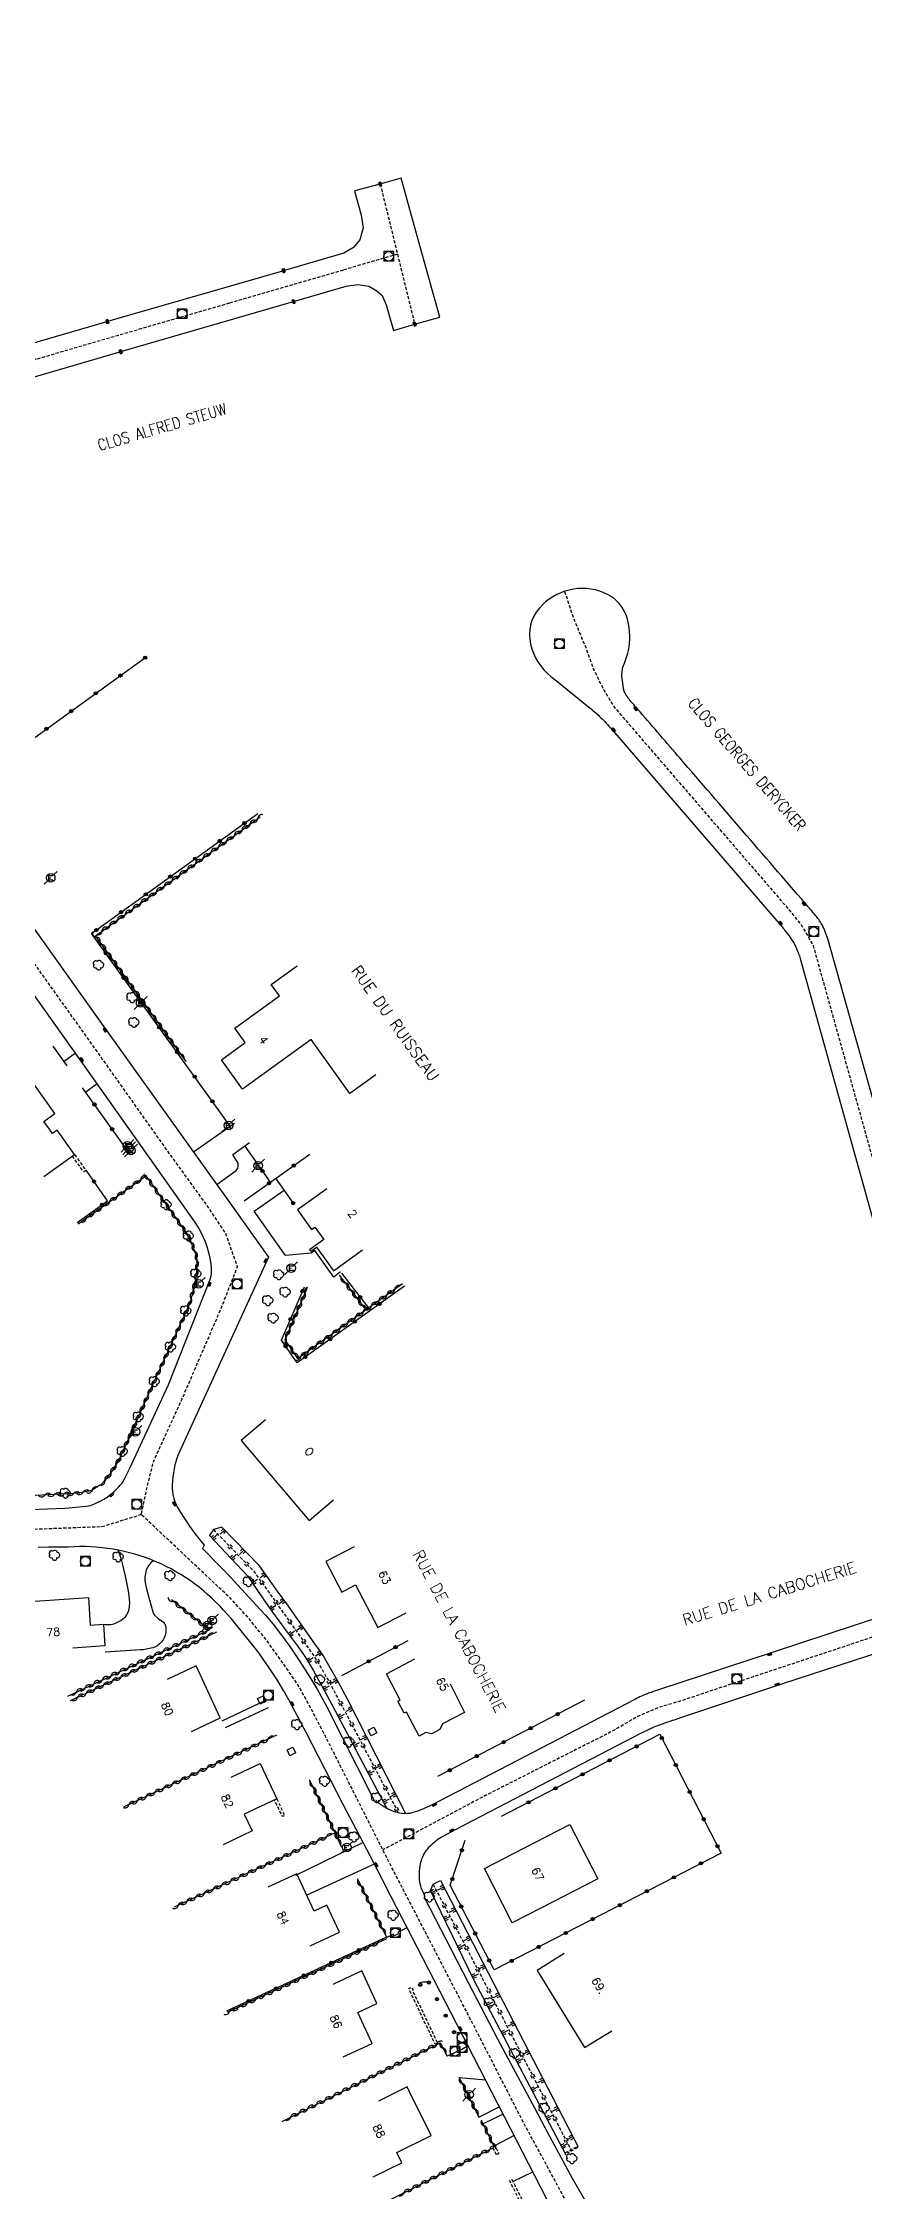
# Model space of a CAD drawing. Header units: millimetres. Extents: x 75999 to 76986, y 158000 to 158837.
# Drawn here: x 76207.5 to 76335.7, y 158300.4 to 158635.9 of the extents above; entities that cross this region are included whole.
import ezdxf
from ezdxf.enums import TextEntityAlignment as Align

# ---------------------------------------------------------------- set-up
doc = ezdxf.new("R2010")
doc.units = ezdxf.units.MM
doc.linetypes.add('DASHED', pattern=[0.75, 0.5, -0.25])
doc.layers.get('0').update_dxf_attribs({"linetype": 'CONTINUOUS'})
for name, color, linetype in [('W0001', 6, 'DASHED'), ('W0008', 7, 'CONTINUOUS'), ('W0100', 7, 'CONTINUOUS'), ('W0112', 1, 'DASHED'), ('W0211', 2, 'CONTINUOUS'), ('W0220', 5, 'DASHED'), ('W0300', 7, 'CONTINUOUS'), ('W0310', 3, 'CONTINUOUS'), ('W0322', 7, 'CONTINUOUS'), ('W0400', 7, 'CONTINUOUS'), ('W0420', 7, 'CONTINUOUS'), ('W0471', 7, 'CONTINUOUS'), ('W0989', 7, 'CONTINUOUS'), ('W0991', 7, 'CONTINUOUS')]:
    doc.layers.add(name, color=color, linetype=linetype)
doc.styles.get("Standard").update_dxf_attribs({"font": 'romans.shx', "width": 0.85})

# ---------------------------------------------------------------- blocks, each defined once
blk = doc.blocks.new('T400')
for p, q in [((-0.15, 0.3), (0.15, 0.3)), ((-0.15, -0.25), (-0.15, 0.3)), ((-0.15, 0.15), (0.15, 0.15)), ((-0.15, 0), (0.15, 0)), ((0.15, 0.3), (0.15, -0.25)), ((-0.15, -0.15), (0.15, -0.15)), ((-0.15, -0.25), (-0.15, -0.3)), ((-0.15, -0.3), (0.15, -0.3)), ((0.15, -0.3), (0.15, -0.25))]:
    blk.add_line(p, q)
blk = doc.blocks.new('T420')
for p, q in [((0.75, 0.75), (-0.75, 0.75)), ((-0.75, 0.75), (-0.75, -0.75)), ((0.75, 0.75), (0.75, -0.75)), ((0.75, -0.75), (-0.75, -0.75))]:
    blk.add_line(p, q)
blk.add_ellipse((0, 0), major_axis=(-0.53, 0.53), ratio=1, start_param=3.926991, end_param=10.210176)
blk = doc.blocks.new('t322o')
at = {"color": 0, "linetype": 'Continuous'}
for radius in [0.25, 0.15]:
    blk.add_circle((0, 0), radius, dxfattribs=at)
blk = doc.blocks.new('t112o')
at = {"color": 0, "linetype": 'Continuous'}
for p, q in [((-0.5, 0.5), (0.5, 0.5)), ((-0.5, -0.5), (-0.5, 0.5)), ((0.5, 0.5), (0.5, -0.5)), ((0.5, -0.5), (-0.5, -0.5))]:
    blk.add_line(p, q, dxfattribs=at)
blk = doc.blocks.new('T471')
for p, q in [((-0.333334, 0.333334), (-0.333334, -0.333334)), ((-0.333334, 0.333334), (0.333334, 0.333334)), ((-0.333334, 0), (0, 0)), ((0.500001, 0.500001), (1.000002, 1.000002)), ((-0.500001, -0.500001), (-1.000002, -1.000002)), ((-0.333334, -0.333334), (0.333334, -0.333334))]:
    blk.add_line(p, q)
blk.add_ellipse((0, 0), major_axis=(0.471405, 0.471405), ratio=1, start_param=5.4977871438, end_param=11.780972451)
blk = doc.blocks.new('T300')
for p, q in [((-0.8, 0.51), (-0.86, 0.34)), ((-0.86, 0.34), (-0.86, 0.17)), ((-0.86, 0.17), (-0.74, 0.06)), ((-0.69, 0.63), (-0.8, 0.51)), ((-0.8, -0.06), (-0.74, 0.06)), ((-0.74, 0.06), (-0.69, 0.11)), ((-0.57, 0.69), (-0.69, 0.63)), ((-0.46, 0.69), (-0.57, 0.69)), ((-0.29, 0.63), (-0.46, 0.69)), ((-0.29, 0.63), (-0.17, 0.74)), ((-0.23, 0.57), (-0.29, 0.63)), ((-0.17, 0.74), (-0.06, 0.8)), ((-0.06, 0.8), (0.06, 0.8)), ((0.06, 0.8), (0.23, 0.74)), ((0.23, 0.74), (0.34, 0.63)), ((0.34, 0.63), (0.4, 0.51)), ((0.46, 0.46), (0.34, 0.46)), ((0.4, 0.51), (0.4, 0.46)), ((0.57, 0.4), (0.46, 0.46)), ((0.57, 0.4), (0.69, 0.29)), ((0.69, 0.29), (0.74, 0.17)), ((0.74, 0.06), (0.69, -0.17)), ((0.74, 0.17), (0.74, 0.06)), ((-0.8, -0.17), (-0.8, -0.06)), ((-0.8, -0.23), (-0.8, -0.17)), ((-0.74, -0.34), (-0.8, -0.23)), ((-0.69, -0.4), (-0.74, -0.34)), ((-0.51, -0.46), (-0.69, -0.4)), ((-0.4, -0.46), (-0.51, -0.46)), ((-0.4, -0.46), (-0.34, -0.46)), ((-0.34, -0.46), (-0.34, -0.4)), ((-0.34, -0.51), (-0.34, -0.46)), ((-0.29, -0.63), (-0.34, -0.51)), ((-0.17, -0.74), (-0.29, -0.63)), ((-0.06, -0.8), (-0.17, -0.74)), ((0.06, -0.8), (-0.06, -0.8)), ((0.17, -0.74), (0.06, -0.8)), ((0.23, -0.69), (0.17, -0.74)), ((0.29, -0.46), (0.23, -0.46)), ((0.29, -0.63), (0.23, -0.69)), ((0.46, -0.4), (0.29, -0.46)), ((0.34, -0.51), (0.29, -0.63)), ((0.34, -0.51), (0.34, -0.46)), ((0.57, -0.34), (0.46, -0.4)), ((0.63, -0.29), (0.57, -0.34)), ((0.69, -0.17), (0.63, -0.29))]:
    blk.add_line(p, q)
blk = doc.blocks.new('t220o')
at = {"color": 0, "linetype": 'Continuous'}
for p, q in [((-0.25, 0.25), (0.25, 0.25)), ((-0.25, -0.25), (0.25, -0.25))]:
    blk.add_line(p, q, dxfattribs=at)
blk = doc.blocks.new('t211o')
at = {"color": 0, "linetype": 'Continuous'}
for p, q in [((-0.29, 0.5), (-0.29, 0)), ((0, 1), (0, 0)), ((0.29, 0.5), (0.29, 0))]:
    blk.add_line(p, q, dxfattribs=at)
blk = doc.blocks.new('t310o')
at = {"color": 0, "linetype": 'Continuous'}
for centre, start, end in [((-0.5, 0.38), 216.8699, 323.1304), ((0.5, -0.37), 36.8699, 143.1303)]:
    blk.add_arc(centre, 0.625, start, end, dxfattribs=at)

msp = doc.modelspace()

# ---------------------------------------------------------------- linework, layer by layer
at = {"layer": 'W0001'}
msp.add_line((76260.15, 158613.88), (76265.53, 158592.03), dxfattribs=at)
at = {"layer": 'W0001', "flags": 128}
for points in [[(76528.44, 158169.5), (76523.89, 158189.99), (76523.26, 158195.02), (76522.3, 158199.46), (76521.45, 158202.2), (76520.42, 158205.21), (76519.16, 158208.08), (76517.81, 158210.69), (76515.97, 158213.38), (76513.27, 158216.53), (76506.66, 158222.95), (76493.11, 158235.84), (76484.21, 158244.65), (76472.57, 158255.47), (76457.85, 158268.76), (76444.45, 158280.8), (76439.51, 158284.89), (76436.05, 158287.4), (76431.82, 158289.47), (76428.05, 158290.91), (76424.41, 158292.08), (76420.14, 158292.84), (76416.23, 158293.33), (76412.9, 158293.65), (76409.84, 158293.69), (76405.93, 158293.29), (76402.07, 158292.66), (76396.67, 158291.22), (76388.61, 158288.9), (76380.64, 158286.43), (76371.46, 158283.59), (76363.81, 158281.5), (76356.03, 158279.59), (76349.09, 158278.14), (76342.56, 158276.89), (76335.48, 158275.72), (76327.75, 158274.65), (76322.55, 158274.09), (76318.54, 158273.99), (76314.81, 158274.37), (76310.85, 158275.16), (76307.36, 158276.51), (76303.68, 158278.79), (76300.32, 158281.82), (76297.57, 158284.89), (76295.15, 158288.43), (76292.82, 158292.02), (76290.21, 158296.95), (76282.59, 158311.01), (76274.21, 158327.35), (76261.8, 158351.28), (76251.35, 158371.95), (76249.25, 158375.96), (76247.3, 158379.5), (76245.15, 158382.62), (76242.59, 158386.21), (76239.75, 158389.74), (76236.76, 158393.01), (76222.85, 158406.08), (76223.71, 158410.22), (76224.72, 158414.27), (76229.19, 158424.11), (76235.25, 158438.15), (76237.86, 158444.82), (76236.01, 158450.04), (76232.69, 158454.96), (76227.26, 158462.45), (76215.68, 158478.79), (76193.57, 158509.78), (76175.93, 158534.62), (76173.11, 158537.44), (76170.83, 158540.13), (76166.92, 158545.6), (76133.83, 158591.92), (76104.56, 158632.94), (76098.5, 158651.21), (76088.8, 158680.02)], [(76288.93, 158550.28), (76290.34, 158546.1), (76292.24, 158541.5), (76293.42, 158538.22), (76295.05, 158534.9), (76296.75, 158532.13), (76301.91, 158526.16), (76322.74, 158502.01), (76324.36, 158500.13), (76325.89, 158498.21), (76326.95, 158496.38), (76327.79, 158494.93), (76328.08, 158493.81), (76328.43, 158492.56), (76329.79, 158487.7), (76342.38, 158442.52), (76356.01, 158393.12)], [(76222.85, 158406.08), (76216.69, 158404.17), (76201.36, 158403.6), (76187.6, 158402.72), (76168.74, 158401.33), (76162.5, 158400.86), (76155.22, 158399.81), (76147.69, 158398.46), (76140.11, 158396.78), (76134.21, 158395.3), (76127.43, 158393.32), (76118.21, 158390.46), (76107.53, 158387.02), (76089.87, 158380.9), (76057.37, 158369.75), (76040.18, 158363.51), (76030.88, 158359.89), (76021.62, 158355.89), (76009.63, 158350.59), (76000, 158346.34)], [(76365.52, 158396.2), (76343.38, 158389.05), (76306.84, 158376.9), (76303.57, 158375.94), (76300.35, 158374.54), (76296.47, 158372.29), (76276.61, 158362.22), (76260.57, 158353.72)]]:
    msp.add_lwpolyline(points, dxfattribs=at)
at = {"layer": 'W0001'}
msp.add_lwpolyline([(76262.84, 158602.95), (76254.36, 158600.46), (76236.59, 158595.29), (76206.43, 158586.53), (76199.48, 158584.51), (76195.68, 158583.16), (76191.63, 158580.6), (76166.88, 158563.02), (76162.91, 158560.29), (76161.04, 158558.33)], dxfattribs=at)
at = {"layer": 'W0008'}
msp.add_lwpolyline([(76204.16, 158583.23), (76219.31, 158587.64), (76219.62, 158587.73), (76246.62, 158595.56), (76254.82, 158597.97), (76256.64, 158598.21), (76258.37, 158597.94), (76259.6, 158597.24), (76260.43, 158596.47), (76261.07, 158595.05), (76262.22, 158591.02), (76265.2, 158591.91), (76265.53, 158592.03), (76269.48, 158593.13), (76266.66, 158603.17), (76263.41, 158614.81), (76260.48, 158613.97), (76260.15, 158613.88), (76256.15, 158612.84), (76257.16, 158609.04), (76257.5, 158607.04), (76256.96, 158605.18), (76256, 158603.97), (76254.45, 158603.13), (76245.38, 158600.46), (76245.23, 158600.42), (76217.54, 158592.41), (76217.23, 158592.33), (76208.12, 158589.66), (76197.89, 158586.69)], dxfattribs=at)
at = {"layer": 'W0008', "flags": 128}
for points in [[(76340.86, 158457.55), (76330.05, 158496, 0.029276), (76329.66, 158497.13, 0.030163), (76329.15, 158498.19, 0.021785), (76328.63, 158499.02, 0.026712), (76328.14, 158499.66, 0.001424), (76326.53, 158501.54, 0.000118), (76306.98, 158524.21, 0.000163), (76300.73, 158531.45, -0.000643), (76299.15, 158533.28, -0.020678), (76298.83, 158533.68, -0.018223), (76298.52, 158534.15, -0.050996), (76298.26, 158534.68, -0.057924), (76298.14, 158535.18), (76297.91, 158537.1, -0.046274), (76297.91, 158537.29, -0.010645), (76297.98, 158538.09, -0.059851), (76298.06, 158538.46), (76298.32, 158539.05), (76298.8, 158540.61), (76298.93, 158541.04, 0.105213), (76298.82, 158545.75, 0.242041), (76295.1, 158550.08, 0.322955), (76284.98, 158547.63, 0.238577), (76283.62, 158542.06, 0.167583), (76286.79, 158537), (76287.66, 158536.31), (76292.68, 158532.26, -0.009471), (76293.6, 158531.49, -0.010268), (76294.42, 158530.75, -0.013654), (76295.22, 158529.95, -0.01188), (76296.09, 158528.98), (76322.76, 158498.06, -0.012762), (76323.31, 158497.39, -0.008468), (76324.1, 158496.34, -0.029588), (76324.78, 158495.28, -0.031498), (76325.28, 158494.21, -0.008688), (76325.61, 158493.36, -0.019159), (76325.74, 158492.96), (76337.79, 158449.58)], [(76347.3, 158393.07), (76321.36, 158384.54), (76303.78, 158378.77, 0.004755), (76302.46, 158378.32, 0.008114), (76301.69, 158378.04, 0.016643), (76300.97, 158377.73, 0.010987), (76299.9, 158377.21), (76268.27, 158360.77, -0.019804), (76267.02, 158360.19, -0.016275), (76265.46, 158359.59, -0.091695), (76264.03, 158359.37, -0.077097), (76262.34, 158359.68, -0.032821), (76261.4, 158360.08, -0.027829), (76260.36, 158360.69, -0.036207), (76259.99, 158360.98, -0.022728), (76259.44, 158361.5)], [(76267.13, 158346.55, -0.052107), (76266.49, 158348.1, -0.066159), (76266.29, 158349.4, -0.038106), (76266.39, 158351.28, -0.066026), (76266.67, 158352.34, -0.08921), (76267.97, 158354.35, -0.084863), (76269.97, 158355.87), (76272.03, 158356.95), (76300.98, 158371.99, -0.007456), (76302.26, 158372.63, -0.013857), (76302.96, 158372.94, -0.014328), (76303.83, 158373.27, -0.003877), (76307.09, 158374.38), (76323.02, 158379.68), (76347.48, 158387.65), (76366.18, 158393.71)]]:
    msp.add_lwpolyline(points, format="xyb", dxfattribs=at)
for points in [[(76192.23, 158517.03), (76216.38, 158483.17), (76233.62, 158459.02), (76237.18, 158454.03), (76242.72, 158446.31), (76234.08, 158427.38), (76228.76, 158415.79), (76228.56, 158415.32), (76228.38, 158414.84), (76228.22, 158414.35), (76228.09, 158413.86), (76227.95, 158413.23), (76227.84, 158412.59), (76227.75, 158411.95), (76227.69, 158411.31), (76227.66, 158410.74), (76227.67, 158410.17), (76227.72, 158409.6), (76227.81, 158409.03), (76227.91, 158408.58), (76228.05, 158408.13), (76228.23, 158407.7), (76228.44, 158407.28), (76228.91, 158406.5), (76230.25, 158404.44), (76230.71, 158403.77), (76231.2, 158403.11), (76232.65, 158401.3), (76232.38, 158400.77), (76235.3, 158397.83), (76236.71, 158396.36), (76241.46, 158391.22), (76242.23, 158390.37), (76243.43, 158388.95), (76244.57, 158387.47), (76246.02, 158385.47), (76247.41, 158383.43), (76248.89, 158381.13), (76250.31, 158378.8), (76251.1, 158377.44), (76251.83, 158376.05), (76258.94, 158361.95), (76259.21, 158361.45)], [(76217.51, 158408.82), (76218.1, 158409.28), (76218.53, 158409.63), (76218.93, 158410.01), (76219.32, 158410.4), (76219.56, 158410.67), (76219.79, 158410.96), (76219.99, 158411.27), (76220.17, 158411.59), (76220.96, 158413.11), (76221.07, 158413.34), (76227.04, 158426.26), (76233.55, 158442.69), (76233.66, 158443.03), (76233.74, 158443.37), (76233.79, 158443.72), (76233.81, 158444.07), (76233.79, 158444.66), (76233.74, 158445.25), (76233.66, 158445.84), (76233.54, 158446.41), (76233.34, 158447.18), (76233.11, 158447.93), (76232.84, 158448.67), (76232.54, 158449.39), (76232.19, 158450.12), (76231.8, 158450.83), (76231.39, 158451.52), (76230.94, 158452.19), (76224.79, 158460.88), (76213.73, 158476.53), (76197.77, 158498.86)], [(76212.58, 158478.13), (76210.8, 158476.84)], [(76215.97, 158473.36), (76214.15, 158472.06)], [(76237.37, 158467.17), (76231.01, 158462.67)], [(76234.64, 158457.62), (76237.45, 158459.66), (76237.65, 158459.83), (76237.82, 158460.03), (76237.92, 158460.21), (76237.98, 158460.41), (76237.99, 158460.63), (76237.95, 158460.85), (76237.84, 158461.17), (76237.67, 158461.46), (76237.11, 158462.31), (76239.75, 158464.19)], [(76253.97, 158443.99), (76252.89, 158443.16), (76249.95, 158447.35), (76249.38, 158446.9), (76245.37, 158446.57), (76240.48, 158453.46), (76245.13, 158456.75)], [(76202.84, 158406.77), (76210.87, 158407.08), (76211.59, 158407.13), (76214.21, 158407.39), (76214.52, 158407.43), (76214.84, 158407.5), (76215.14, 158407.59), (76215.44, 158407.71), (76215.97, 158407.95), (76216.5, 158408.22), (76217.01, 158408.51), (76217.51, 158408.82)], [(76287.16, 158297.22), (76273.82, 158323.19), (76265.99, 158338.42), (76261.87, 158346.38), (76259.08, 158351.82), (76254.37, 158360.83), (76248.58, 158372.05), (76247.81, 158373.52), (76245.87, 158377.13), (76245.03, 158378.63), (76244.14, 158380.1), (76242.93, 158381.99), (76241.68, 158383.84), (76241.04, 158384.7), (76237.56, 158389.03), (76236.92, 158389.79), (76236.24, 158390.51), (76235.67, 158391.17), (76235.08, 158391.81), (76234.47, 158392.43), (76233.84, 158393.04), (76233.2, 158393.63), (76232.53, 158394.19), (76231.86, 158394.74), (76231.16, 158395.27), (76230.45, 158395.78), (76229.73, 158396.26), (76228.99, 158396.73), (76228.24, 158397.17), (76227.48, 158397.59), (76226.7, 158397.99), (76225.92, 158398.37), (76225.12, 158398.72), (76224.31, 158399.05), (76223.49, 158399.36), (76222.67, 158399.64), (76221.84, 158399.89), (76221, 158400.13), (76220.15, 158400.33), (76219.3, 158400.52), (76218.44, 158400.67), (76217.58, 158400.81), (76216.71, 158400.91), (76215.84, 158401), (76214.97, 158401.05), (76214.1, 158401.08), (76213.23, 158401.09), (76212.36, 158401.07), (76211.49, 158401.02), (76211.49, 158401.02), (76209.91, 158401.02), (76208.32, 158400.99), (76206.74, 158400.95)], [(76216.91, 158388.97), (76217.21, 158388.93), (76217.5, 158388.91), (76217.79, 158388.91), (76218.09, 158388.93), (76218.33, 158388.97), (76218.57, 158389.03), (76218.8, 158389.11), (76219.02, 158389.21), (76219.34, 158389.38), (76219.64, 158389.57), (76219.94, 158389.78), (76220.22, 158390.01), (76220.36, 158390.14), (76220.49, 158390.29), (76220.59, 158390.45), (76220.68, 158390.62), (76220.87, 158391.13), (76220.98, 158391.66), (76221.03, 158392.28), (76221.01, 158392.9), (76220.9, 158393.8), (76220.74, 158394.69), (76220.38, 158396.47), (76219.97, 158398.23), (76219.74, 158399.05), (76219.24, 158400.56)], [(76224.69, 158398.86), (76224.29, 158398.5), (76223.94, 158398.09), (76223.75, 158397.77), (76223.62, 158397.43), (76223.49, 158396.86), (76223.4, 158396.3), (76223.39, 158396.03), (76223.41, 158395.77), (76223.49, 158395.24), (76223.6, 158394.71), (76223.84, 158393.73), (76224.1, 158392.75), (76224.65, 158390.9), (76224.8, 158390.56), (76224.92, 158390.39), (76225.35, 158389.94), (76225.58, 158389.75), (76225.83, 158389.6), (76226.09, 158389.46), (76226.32, 158389.27), (76226.43, 158389.15), (76226.52, 158389.01), (76226.59, 158388.86), (76226.63, 158388.71), (76226.67, 158388.45), (76226.69, 158388.2), (76226.69, 158387.94), (76226.66, 158387.69), (76226.57, 158387.26), (76226.42, 158386.85), (76226.24, 158386.52), (76226.01, 158386.22), (76225.65, 158385.87), (76225.25, 158385.56), (76224.96, 158385.39), (76224.65, 158385.28), (76224.12, 158385.15), (76223.58, 158385.05), (76223.15, 158384.98), (76222.72, 158384.94), (76217.2, 158384.6)], [(76242.24, 158377.03), (76235.42, 158373.83)], [(76242.65, 158375.93), (76235.92, 158372.77)], [(76257.5, 158354.85), (76246.94, 158349.74)], [(76259.21, 158351.49), (76248.68, 158346.62)], [(76267, 158346.35), (76273.91, 158333.03), (76278.45, 158324.22), (76279.71, 158321.85), (76284.25, 158313.41), (76285.87, 158310.38), (76289.81, 158303), (76290.11, 158302.45), (76293.07, 158297.28)], [(76264.32, 158341.53), (76262.97, 158340.86), (76263.03, 158340.59), (76262.35, 158340.27), (76262.19, 158340.53), (76261.16, 158340.02)], [(76267.66, 158332.98), (76267.45, 158333.04), (76267.23, 158333.07), (76267.02, 158333.07), (76266.8, 158333.05), (76266.52, 158332.99), (76266.25, 158332.88)], [(76273.87, 158323.1), (76272.99, 158322.6), (76270.61, 158321.51)], [(76272.49, 158318.19), (76276.64, 158317.78)], [(76278.77, 158313.56), (76275.58, 158311.98)], [(76279.35, 158312.42), (76276.24, 158310.91)], [(76278.05, 158307.53), (76281.11, 158309.15)], [(76280.87, 158301.91), (76283.98, 158303.42)]]:
    msp.add_lwpolyline(points, dxfattribs=at)
at = {"layer": 'W0100', "flags": 128}
for points in [[(76259.49, 158474.76), (76255.43, 158471.85), (76249.38, 158480.27), (76238.64, 158472.55), (76235.37, 158477.1), (76239.08, 158479.8), (76237.44, 158482.07), (76237.44, 158482.07), (76244.42, 158487.11), (76243.13, 158488.89), (76247.19, 158491.82)], [(76207.61, 158458.89), (76212.42, 158462.31), (76209.71, 158466.11), (76208.98, 158465.59), (76208.5, 158466.27), (76207.63, 158467.49), (76209.35, 158468.71), (76206.27, 158473.04), (76202.19, 158470.15)], [(76251.81, 158456.96), (76247.24, 158453.69), (76249.42, 158450.64), (76249.93, 158450.99), (76251.33, 158449.03), (76249.13, 158447.45), (76249.3, 158447.21), (76250.19, 158447.85), (76251.27, 158446.34), (76252.84, 158444.16), (76257.4, 158447.42)], [(76242.25, 158420.9), (76238.44, 158417.67), (76249.04, 158405.14), (76252.86, 158408.37)], [(76256.08, 158401.06), (76251.65, 158398.74), (76254.15, 158393.97), (76256.3, 158395.1), (76259.79, 158388.44), (76264.22, 158390.76)], [(76201.23, 158387.23), (76200.9, 158392.21), (76214.57, 158393.13), (76214.57, 158393.13), (76214.87, 158388.83), (76216.91, 158388.97), (76217.15, 158385.57), (76212.16, 158385.23)], [(76230.66, 158372.22), (76235.18, 158374.35), (76235.18, 158374.35), (76231.38, 158382.44), (76226.86, 158380.32)], [(76271.07, 158379.65), (76273.33, 158375.19), (76269.86, 158373.39), (76269.48, 158372.51), (76268.23, 158371.85), (76267.28, 158372.05), (76266.22, 158371.5), (76264.27, 158375.24), (76263.91, 158375.07), (76262.91, 158376.92), (76263.29, 158377.11), (76261.15, 158381.22), (76265.58, 158383.54)], [(76236.87, 158365.05), (76241.38, 158367.19), (76243.98, 158361.71), (76243.98, 158361.71), (76238.89, 158359.3), (76240.13, 158356.68), (76235.61, 158354.53)], [(76280.88, 158353.08), (76289.77, 158357.69), (76294.14, 158349.21), (76285.22, 158344.6)], [(76285.22, 158344.6), (76280.78, 158342.32), (76276.43, 158350.79), (76280.88, 158353.08)], [(76249.23, 158338.74), (76253.77, 158340.84), (76251.81, 158345.08), (76249.83, 158344.16), (76247.13, 158349.99), (76242.59, 158347.89)], [(76288.9, 158337.51), (76284.64, 158334.89), (76292.06, 158322.84), (76296.32, 158325.46)], [(76254.38, 158321.38), (76258.91, 158323.5), (76256.65, 158328.33), (76259.64, 158329.74), (76257.27, 158334.82), (76252.74, 158332.7)], [(76259.05, 158302.63), (76263.53, 158304.86), (76262.75, 158306.43), (76268.12, 158309.1), (76268.12, 158309.1), (76266.74, 158311.87), (76265.11, 158315.15), (76264.34, 158316.71), (76259.86, 158314.48)]]:
    msp.add_lwpolyline(points, dxfattribs=at)
at = {"layer": 'W0112', "flags": 128}
for points in [[(76212.42, 158462.31), (76214.17, 158459.84), (76213.84, 158459.61), (76212.09, 158462.07)], [(76243.98, 158361.71), (76245.22, 158359.08), (76244.86, 158358.91), (76243.62, 158361.54)]]:
    msp.add_lwpolyline(points, dxfattribs=at)
for points in [[(76264.66, 158331.97), (76264.6, 158332.08), (76265.06, 158332.29), (76265.28, 158331.82), (76265.19, 158331.78), (76269.1, 158323.54), (76268.74, 158323.37), (76264.66, 158331.97), (76264.66, 158331.97)], [(76278.33, 158306.09), (76277.69, 158307.34), (76278.05, 158307.53), (76278.69, 158306.28)], [(76290.79, 158307.31), (76289.39, 158306.54), (76289.46, 158306.41), (76290.87, 158307.18)], [(76285.56, 158291.61), (76280.37, 158302.04), (76280.73, 158302.22), (76285.92, 158291.79)]]:
    msp.add_lwpolyline(points, close=True, dxfattribs=at)
at = {"layer": 'W0211', "flags": 128}
for points in [[(76264.15, 158359.36), (76255.02, 158377.25), (76253.51, 158380.06), (76251.94, 158382.86), (76251.22, 158384.06), (76250.45, 158385.23), (76250.22, 158385.55), (76245.56, 158392.14), (76244.13, 158394.14), (76241.29, 158398.1), (76235.43, 158404.14), (76234.1, 158403.74), (76233.49, 158402.82), (76239.42, 158396.52), (76241.98, 158392.77), (76243.33, 158390.86), (76245.33, 158388.12), (76247.35, 158385.41), (76247.83, 158384.75), (76248.28, 158384.08), (76248.99, 158382.94), (76249.67, 158381.78), (76251.14, 158379.12), (76252.58, 158376.45), (76261.18, 158360.2)], [(76289.19, 158306.04), (76274.82, 158333.34), (76267.99, 158347.38), (76268.41, 158348.34), (76269.58, 158348.91), (76275.44, 158337.53), (76291, 158307.46), (76290.87, 158307.18)], [(76289.39, 158306.54), (76289, 158306.39)]]:
    msp.add_lwpolyline(points, dxfattribs=at)
at = {"layer": 'W0220', "flags": 128}
for points in [[(76234.1, 158403.74), (76240.34, 158397.31), (76243.13, 158393.42), (76244.55, 158391.42), (76249.21, 158384.83), (76249.42, 158384.53), (76250.17, 158383.4), (76250.87, 158382.24), (76252.43, 158379.47), (76253.93, 158376.67), (76262.98, 158359.5)], [(76268.41, 158348.34), (76276.08, 158333.68), (76289.98, 158306.77)]]:
    msp.add_lwpolyline(points, dxfattribs=at)
at = {"layer": 'W0310', "flags": 128}
for points in [[(76229.82, 158476.83), (76215.67, 158496.49), (76241.42, 158515.09)], [(76212.99, 158451.49), (76223.53, 158458.98), (76229.35, 158450.78), (76229.91, 158449.93), (76230.4, 158449.04), (76230.85, 158448.08), (76231.22, 158447.1), (76231.35, 158446.66), (76231.44, 158446.22), (76231.5, 158445.76), (76231.53, 158445.31), (76231.52, 158444.66), (76231.48, 158444.02), (76231.4, 158443.37), (76231.29, 158442.74), (76230.93, 158441.13), (76230.5, 158439.53), (76230.19, 158438.6), (76229.81, 158437.69), (76224.61, 158426.33), (76219.41, 158414.79), (76219.32, 158414.63), (76218.27, 158412.93), (76217.99, 158412.5), (76217.67, 158412.08), (76217.13, 158411.42), (76216.56, 158410.78)], [(76253.72, 158443.5), (76257.9, 158438.06)], [(76263.63, 158442.15), (76247.3, 158430.48), (76245.28, 158433.39), (76248.76, 158441.44)], [(76216.45, 158410.75), (76215.9, 158410.35), (76215.32, 158410), (76215, 158409.85), (76214.66, 158409.75), (76212.9, 158409.42), (76212.29, 158409.36), (76200.28, 158408.77)], [(76211.34, 158377.75), (76233.42, 158388.11), (76227.55, 158392.75)], [(76234.6, 158387.74), (76211.72, 158377)], [(76243.97, 158371.61), (76220.08, 158360.4)], [(76254.18, 158354.07), (76253.1, 158356.38), (76249.12, 158364.65)], [(76253.1, 158356.38), (76227.97, 158344.75)], [(76261.16, 158340.08), (76256.6, 158349.17)], [(76261.12, 158339.83), (76236.25, 158328.32)], [(76244.82, 158311.31), (76269.51, 158323.59), (76270.61, 158321.51)], [(76275.64, 158311.85), (76272.49, 158318.19)], [(76253.15, 158294.79), (76277.99, 158307.31), (76275.98, 158311.45)]]:
    msp.add_lwpolyline(points, dxfattribs=at)
at = {"layer": 'W0322', "flags": 128}
for points in [[(76179.19, 158538.92), (76193.71, 158518.46), (76223.54, 158540)], [(76236.73, 158466.78), (76215.08, 158496.86), (76241.05, 158515.61)], [(76211.28, 158476.19), (76209.05, 158479.27)], [(76221.04, 158462.43), (76213.67, 158472.73)], [(76239.02, 158463.64), (76242.98, 158457.99)], [(76212.82, 158451.72), (76217.56, 158455.09), (76214.22, 158459.87)], [(76238.92, 158455.07), (76249.16, 158462.39)], [(76243.81, 158458.61), (76246.68, 158454.57)], [(76254.12, 158443.8), (76258.62, 158437.96)], [(76263.92, 158441.75), (76247.18, 158429.78), (76244.71, 158433.34), (76248.3, 158441.64)], [(76254.13, 158380.97), (76264.53, 158386.4)], [(76292.08, 158377.12), (76269.11, 158365.16)], [(76279.1, 158358.96), (76303.84, 158371.77), (76313.39, 158353.23), (76277.93, 158334.97), (76271.09, 158348.19), (76273.44, 158355.24)], [(76261.14, 158340.08), (76236.15, 158328.52)]]:
    msp.add_lwpolyline(points, dxfattribs=at)

# ---------------------------------------------------------------- block references
at = {"layer": 'W0112'}
for p, rotation in [((76241.65, 158377.13), 114.3467708133742), ((76258.94, 158372.19), 27.20556665812417), ((76246.27, 158369.1), 116.030369621815)]:
    msp.add_blockref('t112o', p, dxfattribs=dict(at, rotation=rotation))
at = {"layer": 'W0211'}
for p, rotation in [((76233.97, 158402.31), 313.298256464095), ((76235.86, 158403.7), 134.144024591289), ((76236.92, 158399.18), 313.298256463581), ((76238.91, 158400.56), 134.1440245917009), ((76240.18, 158395.41), 304.2742115569424), ((76242.21, 158396.82), 125.6443065887611), ((76245.12, 158392.75), 125.4437709383456), ((76243.02, 158391.29), 305.2665336724129), ((76248.01, 158388.67), 125.296525117215), ((76245.98, 158387.26), 306.6443101229026), ((76248.85, 158383.17), 302.0030807414574), ((76250.88, 158384.57), 123.4374957680429), ((76251.31, 158378.81), 298.2792088911534), ((76253.4, 158380.26), 119.3184381111101), ((76255.74, 158375.84), 117.0236221608461), ((76253.66, 158374.4), 297.898675786058), ((76256, 158369.98), 297.8986757852729), ((76258.02, 158371.39), 117.023622161448), ((76258.34, 158365.57), 297.8986757859387), ((76260.29, 158366.93), 117.0236221607555), ((76262.56, 158362.48), 117.0236221614295), ((76260.68, 158361.15), 297.8986757854487), ((76268.16, 158347.03), 295.9571569010562), ((76270.08, 158347.95), 117.2587660519928), ((76270.18, 158342.88), 295.9571569016006), ((76271.87, 158344.47), 117.2587660517009), ((76272.36, 158338.39), 295.9571569023327), ((76274.16, 158340.02), 117.258766051703), ((76276.45, 158335.58), 117.3572893009518), ((76274.55, 158333.89), 295.95715690141), ((76276.86, 158329.46), 297.7576929409851), ((76278.75, 158331.14), 117.3572893017011), ((76279.19, 158325.03), 297.7576929413112), ((76281.05, 158326.7), 117.3572893016837), ((76283.35, 158322.26), 117.3572893016664), ((76281.52, 158320.61), 297.7576929413249), ((76283.85, 158316.18), 297.7576929407204), ((76285.64, 158317.82), 117.3572893013335), ((76286.18, 158311.76), 297.7576929407151), ((76287.94, 158313.38), 117.3572893013168), ((76290.24, 158308.94), 117.3572893009856), ((76288.51, 158307.34), 297.7576929414457)]:
    msp.add_blockref('t211o', p, dxfattribs=dict(at, rotation=rotation))
at = {"layer": 'W0220'}
for p, rotation in [((76236.71, 158401.04), 314.1440245926566), ((76239.32, 158398.35), 314.1440245926566), ((76241.67, 158395.44), 305.6443066036844), ((76243.85, 158392.39), 305.443770869158), ((76246.02, 158389.34), 305.29652513363), ((76248.19, 158386.27), 305.29652513363), ((76250.3, 158383.18), 301.0333267960767), ((76252.17, 158379.92), 299.3184381224727), ((76253.95, 158376.63), 297.7800256197287), ((76255.7, 158373.31), 297.7800256197287), ((76257.45, 158369.99), 297.7800256197287), ((76259.2, 158366.67), 297.7800256197287), ((76260.94, 158363.36), 297.7800256197287), ((76262.69, 158360.04), 297.7800256197287), ((76270.15, 158345.02), 297.6056766073433), ((76271.89, 158341.7), 297.6056766073433), ((76273.62, 158338.37), 297.6056766073433), ((76275.36, 158335.05), 297.6056766073433), ((76277.09, 158331.72), 297.3333291594893), ((76278.81, 158328.39), 297.3333291594893), ((76280.53, 158325.06), 297.3333291594893), ((76282.26, 158321.73), 297.3333291594893), ((76283.98, 158318.4), 297.3333291594893), ((76285.7, 158315.06), 297.3333291594893), ((76287.42, 158311.73), 297.3333291594893), ((76289.14, 158308.4), 297.3333291594893)]:
    msp.add_blockref('t220o', p, dxfattribs=dict(at, rotation=rotation))
at = {"layer": 'W0300'}
for p in [(76216.2, 158491.9), (76221.44, 158486.83), (76221.72, 158482.94), (76226.74, 158454.48), (76230.22, 158449.59), (76231.4, 158443.67), (76244.33, 158443.54), (76242.63, 158439.5), (76245.34, 158440.83), (76229.83, 158437.88), (76243.47, 158436.77), (76227.42, 158432.25), (76224.91, 158426.85), (76222.41, 158421.35), (76219.91, 158415.94), (76211, 158409.42), (76209.32, 158399.73), (76219.26, 158399.47), (76227.34, 158396.53), (76239.59, 158395.6), (76250.72, 158380.27), (76247.16, 158373.28), (76255.29, 158370.56), (76251.5, 158364.43), (76259.62, 158361.85), (76256.08, 158355.74), (76267.86, 158346.37), (76262.19, 158343.49), (76277.24, 158329.82), (76281.17, 158321.91), (76285.79, 158313.34), (76290.12, 158305.5)]:
    msp.add_blockref('T300', p, dxfattribs=at)
at = {"layer": 'W0310'}
for p, rotation in [((76237.37, 158512.17), 35.83371762494582), ((76238.59, 158513.05), 35.83371762494582), ((76239.8, 158513.92), 35.83371762494582), ((76241.02, 158514.8), 35.83371762494582), ((76233.72, 158509.53), 35.83371762494582), ((76234.94, 158510.41), 35.83371762494582), ((76236.16, 158511.29), 35.83371762494582), ((76228.86, 158506.02), 35.83371762494582), ((76230.08, 158506.9), 35.83371762494582), ((76231.29, 158507.78), 35.83371762494582), ((76232.51, 158508.66), 35.83371762494582), ((76224, 158502.51), 35.83371762494582), ((76225.21, 158503.39), 35.83371762494582), ((76226.43, 158504.26), 35.83371762494582), ((76227.64, 158505.14), 35.83371762494582), ((76219.13, 158499), 35.83371762494582), ((76220.35, 158499.87), 35.83371762494582), ((76221.56, 158500.75), 35.83371762494582), ((76222.78, 158501.63), 35.83371762494582), ((76215.8, 158496.31), 125.72890325789), ((76216.7, 158497.24), 35.83371762494582), ((76217.92, 158498.12), 35.83371762494582), ((76216.68, 158495.09), 125.72890325789), ((76217.55, 158493.87), 125.72890325789), ((76218.43, 158492.66), 125.72890325789), ((76219.3, 158491.44), 125.72890325789), ((76220.18, 158490.22), 125.72890325789), ((76221.06, 158489), 125.72890325789), ((76221.93, 158487.79), 125.72890325789), ((76222.81, 158486.57), 125.72890325789), ((76223.68, 158485.35), 125.72890325789), ((76224.56, 158484.13), 125.72890325789), ((76225.44, 158482.92), 125.72890325789), ((76226.31, 158481.7), 125.72890325789), ((76227.19, 158480.48), 125.72890325789), ((76228.06, 158479.26), 125.72890325789), ((76228.94, 158478.04), 125.72890325789), ((76222.77, 158458.44), 35.38349008218647), ((76223.86, 158458.51), 305.3645582144601), ((76219.11, 158455.83), 35.38349008218647), ((76220.33, 158456.7), 35.38349008218647), ((76221.55, 158457.57), 35.38349008218647), ((76224.73, 158457.29), 305.3645582144601), ((76225.6, 158456.07), 305.3645582144601), ((76214.21, 158452.36), 35.38349008218647), ((76215.44, 158453.23), 35.38349008218647), ((76216.66, 158454.1), 35.38349008218647), ((76217.88, 158454.96), 35.38349008218647), ((76226.47, 158454.84), 305.3645582144601), ((76227.34, 158453.62), 305.3645582144601), ((76228.2, 158452.4), 305.3645582144601), ((76229.07, 158451.18), 305.3645582144601), ((76229.91, 158449.93), 303.2438045390135), ((76230.6, 158448.6), 294.8289123039418), ((76231.17, 158447.22), 290.723649887132), ((76231.5, 158445.76), 273.1719569537261), ((76231.3, 158442.77), 260.0726785764884), ((76231.49, 158444.26), 266.2927509786953), ((76254.64, 158442.31), 307.5702129029923), ((76230.12, 158438.43), 247.480943182175), ((76230.58, 158439.86), 254.8635539482141), ((76230.97, 158441.31), 257.2996249670043), ((76247.82, 158439.25), 66.58795487168211), ((76248.41, 158440.63), 66.58795487168211), ((76255.55, 158441.12), 307.5702129029923), ((76256.46, 158439.93), 307.5702129029923), ((76257.38, 158438.74), 307.5702129029923), ((76258.75, 158438.67), 215.562313014799), ((76259.97, 158439.54), 215.562313014799), ((76261.19, 158440.41), 215.562313014799), ((76262.41, 158441.28), 215.562313014799), ((76228.9, 158435.69), 245.4260847635874), ((76229.52, 158437.06), 245.4260847635874), ((76246.03, 158435.12), 66.58795487168211), ((76246.62, 158436.5), 66.58795487168211), ((76247.22, 158437.88), 66.58795487168211), ((76253.87, 158435.18), 215.562313014799), ((76255.09, 158436.05), 215.562313014799), ((76256.31, 158436.92), 215.562313014799), ((76257.53, 158437.79), 215.562313014799), ((76227.03, 158431.6), 245.4260847635874), ((76227.65, 158432.97), 245.4260847635874), ((76228.27, 158434.33), 245.4260847635874), ((76245.43, 158433.75), 66.58795487168211), ((76245.91, 158432.48), 124.7819351286469), ((76248.98, 158431.69), 215.562313014799), ((76250.2, 158432.56), 215.562313014799), ((76251.43, 158433.43), 215.562313014799), ((76252.65, 158434.3), 215.562313014799), ((76225.78, 158428.87), 245.4260847635874), ((76226.4, 158430.24), 245.4260847635874), ((76246.77, 158431.25), 124.7819351286469), ((76247.76, 158430.81), 215.562313014799), ((76223.91, 158424.78), 245.705077908342), ((76224.53, 158426.15), 245.705077908342), ((76225.15, 158427.51), 245.4260847635874), ((76222.68, 158422.04), 245.705077908342), ((76223.3, 158423.41), 245.705077908342), ((76220.83, 158417.94), 245.705077908342), ((76221.45, 158419.31), 245.705077908342), ((76222.06, 158420.68), 245.705077908342), ((76219.59, 158415.21), 245.705077908342), ((76220.21, 158416.58), 245.705077908342), ((76217.15, 158411.45), 230.4312806893354), ((76218.07, 158412.63), 236.4200735085358), ((76218.87, 158413.9), 238.3977079300258), ((76207.76, 158409.14), 182.7890934369808), ((76209.26, 158409.21), 182.7890934369808), ((76210.76, 158409.28), 182.7890934369808), ((76212.26, 158409.36), 182.7890934369808), ((76213.74, 158409.58), 190.647830077783), ((76215.19, 158409.94), 204.7029110426179), ((76227.83, 158392.52), 141.6624130721444), ((76229.01, 158391.59), 141.6624130721444), ((76230.19, 158390.66), 141.6624130721444), ((76231.36, 158389.73), 141.6624130721444), ((76232.54, 158388.8), 141.6624130721444), ((76226.28, 158384.76), 25.14165959145783), ((76227.64, 158385.4), 25.14165959145783), ((76228.99, 158386.03), 25.14165959145783), ((76229.17, 158385.19), 205.1416595914739), ((76230.35, 158386.67), 25.14165959145783), ((76230.53, 158385.83), 205.1416595914739), ((76231.71, 158387.31), 25.14165959145783), ((76231.89, 158386.46), 205.1416595914739), ((76233.07, 158387.94), 25.14165959145783), ((76233.25, 158387.1), 205.1416595914739), ((76219.49, 158381.57), 25.14165959145783), ((76220.85, 158382.21), 25.14165959145783), ((76222.2, 158382.85), 25.14165959145783), ((76222.38, 158382), 205.1416595914739), ((76223.56, 158383.48), 25.14165959145783), ((76223.74, 158382.64), 205.1416595914739), ((76224.92, 158384.12), 25.14165959145783), ((76225.1, 158383.28), 205.1416595914739), ((76226.46, 158383.91), 205.1416595914739), ((76227.82, 158384.55), 205.1416595914739), ((76212.7, 158378.39), 25.14165959145783), ((76214.06, 158379.02), 25.14165959145783), ((76214.24, 158378.18), 205.1416595914739), ((76215.42, 158379.66), 25.14165959145783), ((76215.59, 158378.82), 205.1416595914739), ((76216.77, 158380.3), 25.14165959145783), ((76216.95, 158379.45), 205.1416595914739), ((76218.13, 158380.93), 25.14165959145783), ((76218.31, 158380.09), 205.1416595914739), ((76219.67, 158380.73), 205.1416595914739), ((76221.03, 158381.37), 205.1416595914739), ((76212.88, 158377.54), 205.1416595914739), ((76237.18, 158368.43), 205.1416595915114), ((76238.54, 158369.06), 205.1416595915114), ((76239.9, 158369.7), 205.1416595915114), ((76241.26, 158370.34), 205.1416595915114), ((76242.61, 158370.98), 205.1416595915114), ((76230.39, 158365.24), 205.1416595915114), ((76231.75, 158365.88), 205.1416595915114), ((76233.11, 158366.52), 205.1416595915114), ((76234.47, 158367.15), 205.1416595915114), ((76235.82, 158367.79), 205.1416595915114), ((76222.25, 158361.42), 205.1416595915114), ((76223.6, 158362.05), 205.1416595915114), ((76224.96, 158362.69), 205.1416595915114), ((76226.32, 158363.33), 205.1416595915114), ((76227.68, 158363.97), 205.1416595915114), ((76229.04, 158364.6), 205.1416595915114), ((76249.65, 158363.55), 115.6490513926131), ((76250.3, 158362.19), 115.6490513926131), ((76220.89, 158360.78), 205.1416595915114), ((76250.95, 158360.84), 115.6490513926131), ((76251.6, 158359.49), 115.6490513926131), ((76252.25, 158358.14), 115.6490513926131), ((76250.37, 158355.12), 204.8304738433094), ((76251.74, 158355.75), 204.8304738433094), ((76252.9, 158356.78), 115.6490513926131), ((76253.54, 158355.43), 115.2171279359823), ((76242.21, 158351.34), 204.8304738433094), ((76243.57, 158351.97), 204.8304738433094), ((76244.93, 158352.6), 204.8304738433094), ((76246.29, 158353.23), 204.8304738433094), ((76247.65, 158353.86), 204.8304738433094), ((76249.01, 158354.49), 204.8304738433094), ((76235.4, 158348.19), 204.8304738433094), ((76236.76, 158348.82), 204.8304738433094), ((76238.12, 158349.45), 204.8304738433094), ((76239.48, 158350.08), 204.8304738433094), ((76240.84, 158350.71), 204.8304738433094), ((76257.12, 158348.12), 116.6585317126629), ((76228.59, 158345.04), 204.8304738433094), ((76229.95, 158345.67), 204.8304738433094), ((76231.32, 158346.3), 204.8304738433094), ((76232.68, 158346.93), 204.8304738433094), ((76234.04, 158347.56), 204.8304738433094), ((76257.8, 158346.78), 116.6585317126629), ((76258.47, 158345.44), 116.6585317126629), ((76259.14, 158344.1), 116.6585317126629), ((76259.82, 158342.76), 116.6585317126629), ((76260.49, 158341.42), 116.6585317126629), ((76257.04, 158337.94), 204.8304738433766), ((76258.4, 158338.57), 204.8304738433766), ((76259.76, 158339.2), 204.8304738433766), ((76250.23, 158334.79), 204.8304738433766), ((76251.59, 158335.42), 204.8304738433766), ((76252.95, 158336.05), 204.8304738433766), ((76254.31, 158336.68), 204.8304738433766), ((76255.67, 158337.31), 204.8304738433766), ((76243.42, 158331.64), 204.8304738433766), ((76244.78, 158332.27), 204.8304738433766), ((76246.15, 158332.9), 204.8304738433766), ((76247.51, 158333.53), 204.8304738433766), ((76248.87, 158334.16), 204.8304738433766), ((76236.62, 158328.49), 204.8304738433766), ((76237.98, 158329.12), 204.8304738433766), ((76239.34, 158329.75), 204.8304738433766), ((76240.7, 158330.38), 204.8304738433766), ((76242.06, 158331.01), 204.8304738433766), ((76264.97, 158321.33), 26.44635950373472), ((76266.31, 158322), 26.44635950373472), ((76267.65, 158322.67), 26.44635950373472), ((76269, 158323.34), 26.44635950373472), ((76269.94, 158322.77), 297.9361123568081), ((76258.25, 158317.99), 26.44635950373472), ((76259.59, 158318.66), 26.44635950373472), ((76260.94, 158319.33), 26.44635950373472), ((76262.28, 158320), 26.44635950373472), ((76263.62, 158320.66), 26.44635950373472), ((76251.54, 158314.65), 26.44635950373472), ((76252.88, 158315.32), 26.44635950373472), ((76254.22, 158315.99), 26.44635950373472), ((76255.57, 158316.66), 26.44635950373472), ((76256.91, 158317.32), 26.44635950373472), ((76272.97, 158317.22), 116.43873913435), ((76273.64, 158315.88), 116.43873913435), ((76274.31, 158314.54), 116.43873913435), ((76246.16, 158311.98), 26.44635950373472), ((76247.51, 158312.65), 26.44635950373472), ((76248.85, 158313.32), 26.44635950373472), ((76250.19, 158313.98), 26.44635950373472), ((76274.98, 158313.19), 116.43873913435), ((76276.39, 158310.62), 115.9029277604557), ((76277.04, 158309.27), 115.9029277604557), ((76277.7, 158307.92), 115.9029277604557), ((76271.9, 158304.24), 26.74512724895553), ((76273.24, 158304.91), 26.74512724895553), ((76274.58, 158305.59), 26.74512724895553), ((76275.92, 158306.27), 26.74512724895553), ((76277.26, 158306.94), 26.74512724895553), ((76265.2, 158300.86), 26.74512724895553), ((76266.54, 158301.54), 26.74512724895553), ((76267.88, 158302.21), 26.74512724895553), ((76269.22, 158302.89), 26.74512724895553), ((76270.56, 158303.56), 26.74512724895553), ((76263.86, 158300.19), 26.74512724895553)]:
    msp.add_blockref('t310o', p, dxfattribs=dict(at, rotation=rotation))
at = {"layer": 'W0322'}
for p, rotation in [((76223.43, 158539.92), 35.83371762496753), ((76219.58, 158537.14), 35.83371762496753), ((76215.73, 158534.36), 35.83371762496753), ((76211.88, 158531.58), 35.83371762496753), ((76208.03, 158528.8), 35.83371762496753), ((76238.94, 158514.09), 35.83371762497804), ((76235.09, 158511.31), 35.83371762497804), ((76231.24, 158508.53), 35.83371762497804), ((76223.53, 158502.96), 35.83371762497804), ((76227.39, 158505.74), 35.83371762497804), ((76219.68, 158500.18), 35.83371762497804), ((76215.83, 158497.4), 35.83371762497804), ((76217.3, 158493.76), 125.7558267641804), ((76220.08, 158489.9), 125.7558267641804), ((76222.86, 158486.05), 125.7558267641804), ((76225.63, 158482.19), 125.7558267641804), ((76228.41, 158478.34), 125.7558267641804), ((76231.18, 158474.49), 125.7558267641804), ((76215.52, 158470.15), 125.5857337544375), ((76233.96, 158470.63), 125.7558267641804), ((76218.28, 158466.29), 125.5857337544375), ((76241.75, 158459.75), 305.0387107894956), ((76246.65, 158460.6), 35.56231301480452), ((76215.45, 158458.11), 124.910253403955), ((76242.78, 158457.83), 35.56231301480452), ((76216.7, 158454.47), 35.38349008226252), ((76246.56, 158454.73), 305.3584183331087), ((76248.02, 158440.99), 66.5879548716886), ((76257.01, 158440.04), 307.5702129029268), ((76260.05, 158438.99), 215.5623130148151), ((76246.14, 158436.63), 66.5879548716886), ((76256.19, 158436.22), 215.5623130148151), ((76245.37, 158432.39), 124.781935128921), ((76252.33, 158433.46), 215.5623130148151), ((76248.46, 158430.7), 215.5623130148151), ((76262.55, 158385.37), 27.56722825738273), ((76258.34, 158383.17), 27.56722825738273), ((76283.66, 158372.73), 207.492032739961), ((76287.87, 158374.93), 207.492032739961), ((76275.23, 158368.35), 207.492032739961), ((76279.44, 158370.54), 207.492032739961), ((76300.19, 158369.88), 27.36408465103761), ((76304.13, 158371.19), 297.2545930881615), ((76271.02, 158366.16), 207.492032739961), ((76291.75, 158365.51), 27.36408465103761), ((76295.97, 158367.7), 27.36408465103761), ((76306.31, 158366.97), 297.2545930881615), ((76287.54, 158363.33), 27.36408465103761), ((76308.48, 158362.75), 297.2545930881615), ((76283.32, 158361.15), 27.36408465103761), ((76310.66, 158358.53), 297.2545930881615), ((76272.91, 158353.67), 71.60979115964824), ((76310.23, 158351.61), 207.2545930882217), ((76312.83, 158354.3), 297.2545930881615), ((76271.42, 158349.17), 71.60979115964824), ((76306.01, 158349.43), 207.2545930882217), ((76272.8, 158344.88), 117.3555014306951), ((76297.57, 158345.08), 207.2545930882217), ((76301.79, 158347.26), 207.2545930882217), ((76293.34, 158342.91), 207.2545930882217), ((76274.99, 158340.67), 117.3555014306951), ((76284.9, 158338.56), 207.2545930882217), ((76289.12, 158340.73), 207.2545930882217), ((76252.51, 158336.09), 204.8304738433361), ((76256.83, 158338.09), 204.8304738433361), ((76277.17, 158336.45), 117.3555014306951), ((76280.68, 158336.38), 207.2545930882217), ((76243.89, 158332.1), 204.8304738433361), ((76248.2, 158334.1), 204.8304738433361), ((76266.4, 158332.65), 8.562200022688279), ((76267.74, 158332.99), 8.562200022687028), ((76239.58, 158330.11), 204.8304738433361), ((76269.02, 158330.4), 8.562200022687028), ((76270.38, 158327.82), 8.562200022688279), ((76271.69, 158325.25), 8.562200022687028)]:
    msp.add_blockref('t322o', p, dxfattribs=dict(at, rotation=rotation))
at = {"layer": 'W0400'}
for p, rotation in [((76260.15, 158613.88), 195.1221347548079), ((76245.07, 158600.38), 13.88611697031911), ((76246.62, 158595.56), 16.17785795754674), ((76217.54, 158592.41), 194.3598576180772), ((76265.53, 158592.03), 20.39940958043867), ((76219.62, 158587.73), 17.14286311537412), ((76300.08, 158531.97), 220.7777674220808), ((76296.57, 158528.65), 220.7753692690052), ((76326.34, 158501.53), 40.75916419883001), ((76322.64, 158498.43), 40.77536926902878), ((76217.2, 158481.76), 215.5206754929274), ((76213.49, 158477.14), 33.6947585224401), ((76242.27, 158445.71), 156.5150562381798), ((76233.46, 158442.05), 158.3934379963125), ((76218.21, 158409.18), 309.5197854814928), ((76228.03, 158407.81), 22.19108622028408), ((76320.97, 158384.26), 108.1674514164286), ((76322.18, 158379.56), 108.384481942895), ((76246.38, 158376.52), 206.7744902394615), ((76268.6, 158360.78), 297.4544256080505), ((76271.3, 158356.74), 297.618526436709), ((76259.49, 158351.37), 206.2951071850191), ((76272.65, 158325.79), 27.20048521195239)]:
    msp.add_blockref('T400', p, dxfattribs=dict(at, rotation=rotation))
at = {"layer": 'W0420'}
for p in [(76261.47, 158602.6), (76229.21, 158593.63), (76288.12, 158542.09), (76327.85, 158497.12), (76237.8, 158442.11), (76222.1, 158407.7), (76214.09, 158398.78), (76315.84, 158380.42), (76242.66, 158377.85), (76254.35, 158356.42), (76264.61, 158356.19), (76262.51, 158340.76), (76272.93, 158324.4), (76271.84, 158322.27), (76272.93, 158322.82)]:
    msp.add_blockref('T420', p, dxfattribs=at)
at = {"layer": 'W0471'}
for p in [(76208.69, 158505.55), (76222.73, 158486), (76236.44, 158466.86), (76220.68, 158463.69), (76220.93, 158463.3), (76221.22, 158462.95), (76241.08, 158460.58), (76231.81, 158442.13), (76246.25, 158444.59), (76221.92, 158419), (76233.17, 158388.76), (76233.89, 158389.54), (76254.93, 158354.09), (76274.04, 158315.49)]:
    msp.add_blockref('T471', p, dxfattribs=at)

# ---------------------------------------------------------------- texts
at = {"layer": 'W0989', "width": 0.85}
msp.add_text('CLOS ALFRED STEUW', height=1.75, rotation=16.216, dxfattribs=at).set_placement((76226.08, 158575.96), align=Align.MIDDLE)
msp.add_text('CLOS GEORGES DERYCKER', height=1.75, rotation=310.8948, dxfattribs=at).set_placement((76308.1, 158532.72))
at = {"layer": 'W0989'}
for s, rotation, p in [('RUE DU RUISSEAU', 305.556, (76262.51, 158482.82)), ('RUE DE LA CABOCHERIE', 297.6545, (76272.49, 158387.87)), ('RUE DE LA CABOCHERIE', 17.2107, (76320.92, 158393.74))]:
    msp.add_text(s, height=1.75, rotation=rotation, dxfattribs=at).set_placement(p, align=Align.MIDDLE)
at = {"layer": 'W0991'}
for s, rotation, p in [('4', 305.5623, (76241.94, 158480.21)), ('2', 305.5623, (76255.83, 158453.06)), ('O', 310.2446, (76249.08, 158415.92)), ('63', 297.6545, (76260.84, 158396.27)), ('78', 3.815, (76209.09, 158387.75)), ('65', 297.4398, (76269.88, 158379.59)), ('80', 295.0669, (76226.88, 158375.73)), ('82', 295.0669, (76236.26, 158361.33)), ('67', 297.2546, (76284.75, 158349.93)), ('84', 295.0669, (76244.98, 158343.07)), ('69.', 301.6061, (76294.31, 158332.53)), ('86', 295.0669, (76253.25, 158326.89)), ('88', 296.4464, (76259.96, 158309.79))]:
    msp.add_text(s, height=1.25, rotation=rotation, dxfattribs=at).set_placement(p, align=Align.MIDDLE)

doc.saveas('drawing.dxf')
